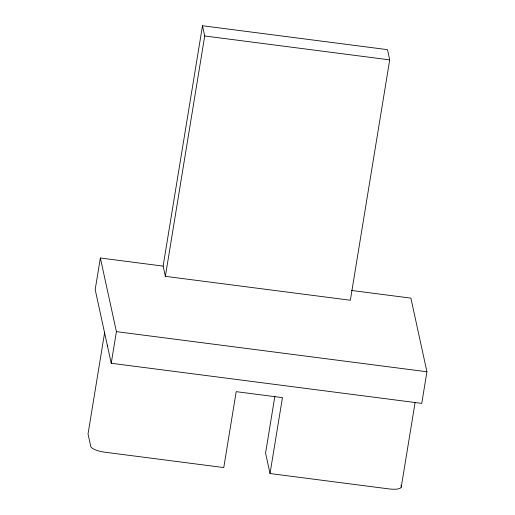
<?xml version="1.0" encoding="UTF-8"?>
<svg xmlns="http://www.w3.org/2000/svg" width="515" height="515" viewBox="0 0 515 515"><rect width="100%" height="100%" fill="white"/><g stroke="black" fill="none" stroke-linecap="round" stroke-linejoin="round"><path stroke-width="0.77" d="M163.126 266.113L202.492 25.75L387.48 49.652L389.707 59.882L350.348 300.245L165.354 276.336L163.126 266.113L100.361 258.002L95.185 289.63L111.227 363.268L421.753 403.387L426.929 371.766L410.886 298.127L351.301 290.428M111.227 363.268L116.409 331.641L100.361 258.002M165.354 276.336L204.719 35.979L202.492 25.75M274.888 396.157L265.566 453.084L270.021 473.543L388.947 488.909A13.403 3.92 9.3 0 0 401.269 486.527L400.973 485.162M270.021 473.543L282.452 397.638L236.205 391.664L223.774 467.569L104.848 452.202A13.403 3.92 9.3 0 1 90.743 446.402L88.071 434.126A13.403 3.92 9.3 0 1 88.129 433.411L104.7 332.207A13.403 3.92 9.3 0 0 104.642 332.922M415.109 402.498L401.211 487.242M204.719 35.979L389.707 59.882M116.409 331.641L426.929 371.766M107.699 345.971A13.403 3.92 9.3 0 1 107.32 345.198"/></g></svg>
